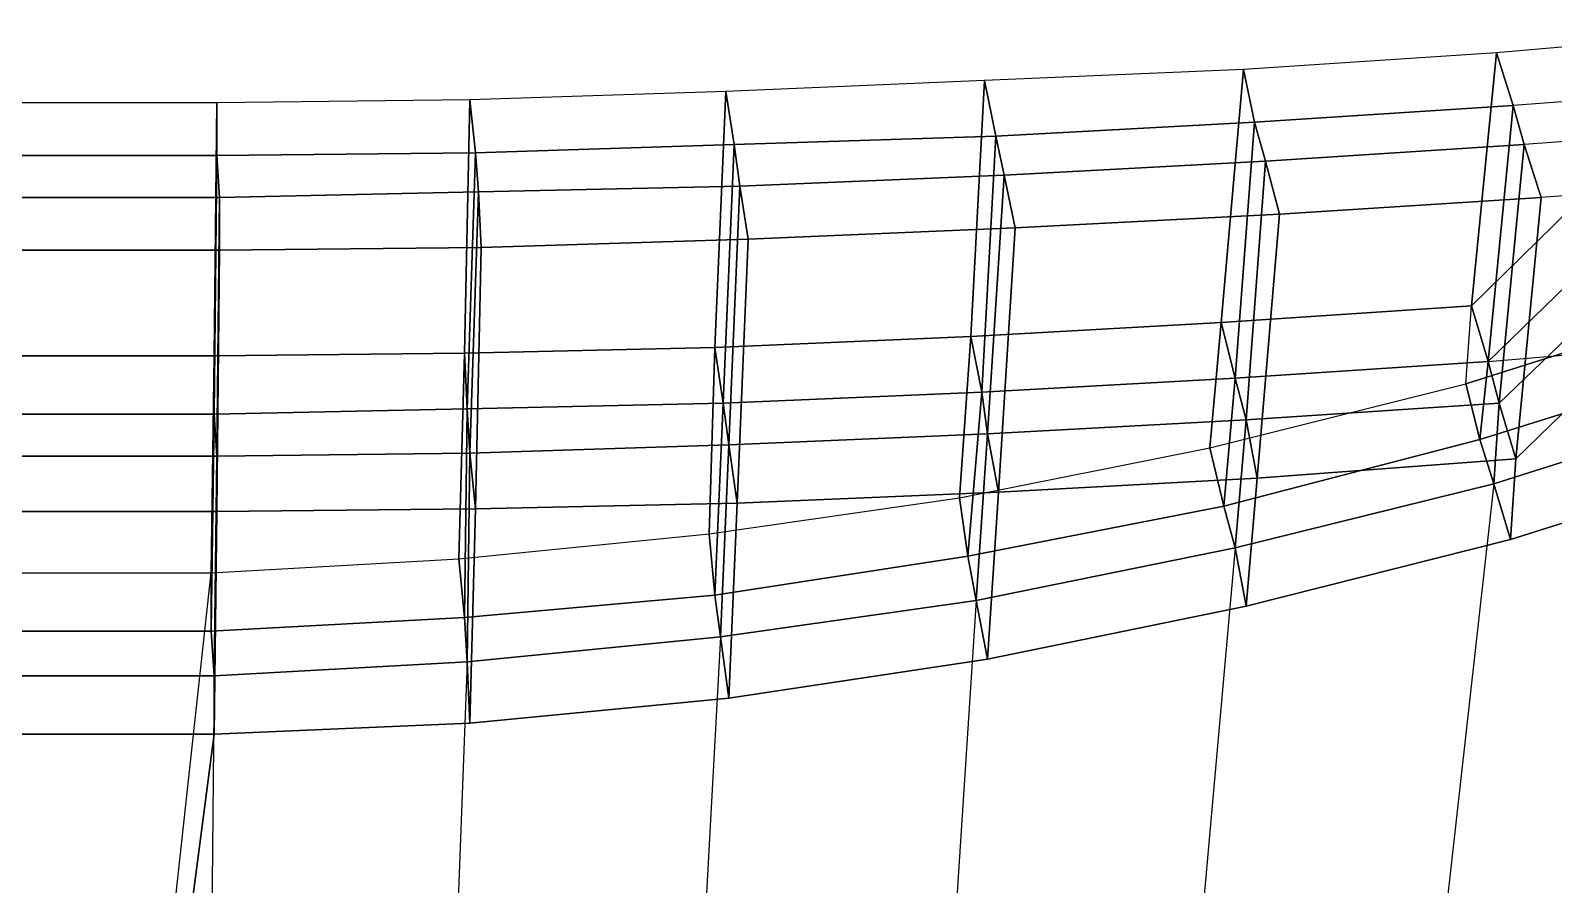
# Model space of a CAD drawing. Extents: x -24.1 to 24.1, y -24.4 to 24.4.
# Drawn here: x -0.2 to 5.28, y -19.49 to -16.42 of the extents above; entities that cross this region are included whole.
import ezdxf

# ---------------------------------------------------------------- set-up
doc = ezdxf.new("R2010")
doc.units = 0
doc.header["$MEASUREMENT"] = 0
for name, color, linetype in [('Bases - borderline', 7, 'CONTINUOUS'), ('Bases - borderline bottom', 7, 'CONTINUOUS'), ('Bases - borderline side1', 7, 'CONTINUOUS'), ('Bases - borderline side2', 7, 'CONTINUOUS'), ('Bases - borderline side3', 7, 'CONTINUOUS'), ('Bases - borderline side4', 7, 'CONTINUOUS'), ('Bases - borderline top', 7, 'CONTINUOUS'), ('Bases bottom', 7, 'CONTINUOUS'), ('Bases side1', 7, 'CONTINUOUS'), ('Bases side2', 7, 'CONTINUOUS'), ('Bases side3', 7, 'CONTINUOUS'), ('Bases side4', 7, 'CONTINUOUS'), ('Bases top', 7, 'CONTINUOUS'), ('FEA1', 7, 'CONTINUOUS'), ('FEA3', 7, 'CONTINUOUS'), ('LowerTendons', 7, 'CONTINUOUS'), ('UpperTendons', 7, 'CONTINUOUS')]:
    doc.layers.add(name, color=color, linetype=linetype)

msp = doc.modelspace()

# ---------------------------------------------------------------- linework, layer by layer
at = {"layer": 'Bases - borderline'}
for points in [[(5.99, -16.42, 59.44), (5.07, -16.5, 59.57), (4.98, -17.41, 59.07)], [(6.06, -16.62, 59.79), (5.13, -16.69, 59.92), (5.04, -17.61, 59.41)], [(6.06, -16.62, 59.79), (5.13, -16.69, 59.92), (5.04, -17.61, 59.41)], [(6.12, -16.76, 60.04), (5.17, -16.83, 60.18), (5.08, -17.76, 59.66)], [(6.12, -16.76, 60.04), (5.17, -16.83, 60.18), (5.08, -17.76, 59.66)], [(6.18, -16.95, 60.39), (5.23, -17.02, 60.53), (5.14, -17.96, 60)]]:
    msp.add_3dface(points, dxfattribs=at)
at = {"layer": 'Bases - borderline bottom'}
for points in [[(4.98, -17.41, 59.07), (5.99, -16.42, 59.44), (6.16, -17.31, 58.9), (4.96, -17.69, 58.9)], [(5.04, -17.61, 59.41), (6.06, -16.62, 59.79), (6.23, -17.51, 59.24), (5.01, -17.89, 59.24)], [(5.08, -17.76, 59.66), (6.12, -16.76, 60.04), (6.29, -17.66, 59.49), (5.06, -18.05, 59.5)], [(4.04, -17.92, 58.9), (4.96, -17.69, 58.9), (4.98, -17.41, 59.07), (4.08, -17.47, 59.17)], [(2.24, -18.23, 58.9), (3.14, -18.1, 58.9), (3.18, -17.52, 59.25), (2.26, -17.56, 59.31)], [(3.14, -18.1, 58.9), (4.04, -17.92, 58.9), (4.08, -17.47, 59.17), (3.18, -17.52, 59.25)], [(1.34, -18.32, 58.9), (2.24, -18.23, 58.9), (2.26, -17.56, 59.31), (1.36, -17.58, 59.35)], [(-0.45, -18.37, 58.9), (0.45, -18.37, 58.9), (0.46, -17.59, 59.37), (-0.46, -17.59, 59.37)], [(0.45, -18.37, 58.9), (1.34, -18.32, 58.9), (1.36, -17.58, 59.35), (0.46, -17.59, 59.37)], [(4.09, -18.13, 59.24), (5.01, -17.89, 59.24), (5.04, -17.61, 59.41), (4.13, -17.67, 59.51)], [(3.17, -18.31, 59.24), (4.09, -18.13, 59.24), (4.13, -17.67, 59.51), (3.22, -17.72, 59.59)], [(2.26, -18.45, 59.24), (3.17, -18.31, 59.24), (3.22, -17.72, 59.59), (2.29, -17.76, 59.66)], [(0.45, -18.58, 59.24), (1.36, -18.53, 59.24), (1.37, -17.78, 59.7), (0.46, -17.8, 59.72)], [(1.36, -18.53, 59.24), (2.26, -18.45, 59.24), (2.29, -17.76, 59.66), (1.37, -17.78, 59.7)], [(4.13, -18.28, 59.5), (5.06, -18.05, 59.5), (5.08, -17.76, 59.66), (4.17, -17.82, 59.77)], [(-0.45, -18.58, 59.24), (0.45, -18.58, 59.24), (0.46, -17.8, 59.72), (-0.46, -17.8, 59.72)], [(3.2, -18.47, 59.5), (4.13, -18.28, 59.5), (4.17, -17.82, 59.77), (3.24, -17.87, 59.85)], [(2.28, -18.6, 59.49), (3.2, -18.47, 59.5), (3.24, -17.87, 59.85), (2.31, -17.91, 59.91)], [(-0.46, -18.74, 59.49), (0.46, -18.74, 59.49), (0.47, -17.95, 59.98), (-0.47, -17.95, 59.98)], [(0.46, -18.74, 59.49), (1.37, -18.69, 59.49), (1.38, -17.94, 59.96), (0.47, -17.95, 59.98)], [(1.37, -18.69, 59.49), (2.28, -18.6, 59.49), (2.31, -17.91, 59.91), (1.38, -17.94, 59.96)]]:
    msp.add_3dface(points, dxfattribs=at)
at = {"layer": 'Bases - borderline side1'}
for points in [[(4.98, -17.41, 59.07), (5.99, -16.42, 59.44), (6.06, -16.62, 59.79), (5.04, -17.61, 59.41)], [(5.04, -17.61, 59.41), (6.06, -16.62, 59.79), (6.12, -16.76, 60.04), (5.08, -17.76, 59.66)], [(5.08, -17.76, 59.66), (6.12, -16.76, 60.04), (6.18, -16.95, 60.39), (5.14, -17.96, 60)], [(4.04, -17.92, 58.9), (4.96, -17.69, 58.9), (5.01, -17.89, 59.24), (4.09, -18.13, 59.24)], [(4.09, -18.13, 59.24), (5.01, -17.89, 59.24), (5.06, -18.05, 59.5), (4.13, -18.28, 59.5)], [(3.14, -18.1, 58.9), (4.04, -17.92, 58.9), (4.09, -18.13, 59.24), (3.17, -18.31, 59.24)], [(4.13, -18.28, 59.5), (5.06, -18.05, 59.5), (5.12, -18.25, 59.83), (4.17, -18.49, 59.83)], [(2.24, -18.23, 58.9), (3.14, -18.1, 58.9), (3.17, -18.31, 59.24), (2.26, -18.45, 59.24)], [(3.17, -18.31, 59.24), (4.09, -18.13, 59.24), (4.13, -18.28, 59.5), (3.2, -18.47, 59.5)], [(1.34, -18.32, 58.9), (2.24, -18.23, 58.9), (2.26, -18.45, 59.24), (1.36, -18.53, 59.24)], [(3.2, -18.47, 59.5), (4.13, -18.28, 59.5), (4.17, -18.49, 59.83), (3.24, -18.68, 59.83)], [(0.45, -18.37, 58.9), (1.34, -18.32, 58.9), (1.36, -18.53, 59.24), (0.45, -18.58, 59.24)], [(2.26, -18.45, 59.24), (3.17, -18.31, 59.24), (3.2, -18.47, 59.5), (2.28, -18.6, 59.49)], [(-0.45, -18.37, 58.9), (0.45, -18.37, 58.9), (0.45, -18.58, 59.24), (-0.45, -18.58, 59.24)], [(1.36, -18.53, 59.24), (2.26, -18.45, 59.24), (2.28, -18.6, 59.49), (1.37, -18.69, 59.49)], [(2.28, -18.6, 59.49), (3.2, -18.47, 59.5), (3.24, -18.68, 59.83), (2.31, -18.82, 59.83)], [(0.45, -18.58, 59.24), (1.36, -18.53, 59.24), (1.37, -18.69, 59.49), (0.46, -18.74, 59.49)], [(-0.45, -18.58, 59.24), (0.45, -18.58, 59.24), (0.46, -18.74, 59.49), (-0.46, -18.74, 59.49)], [(1.37, -18.69, 59.49), (2.28, -18.6, 59.49), (2.31, -18.82, 59.83), (1.38, -18.91, 59.83)], [(0.46, -18.74, 59.49), (1.37, -18.69, 59.49), (1.38, -18.91, 59.83), (0.46, -18.95, 59.83)], [(-0.46, -18.74, 59.49), (0.46, -18.74, 59.49), (0.46, -18.95, 59.83), (-0.46, -18.95, 59.83)]]:
    msp.add_3dface(points, dxfattribs=at)
at = {"layer": 'Bases - borderline side2'}
for points in [[(4.96, -17.69, 58.9), (4.98, -17.41, 59.07), (5.04, -17.61, 59.41), (5.01, -17.89, 59.24)], [(3.14, -18.1, 58.9), (3.18, -17.52, 59.25), (3.22, -17.72, 59.59), (3.17, -18.31, 59.24)], [(4.04, -17.92, 58.9), (4.08, -17.47, 59.17), (4.13, -17.67, 59.51), (4.09, -18.13, 59.24)], [(2.24, -18.23, 58.9), (2.26, -17.56, 59.31), (2.29, -17.76, 59.66), (2.26, -18.45, 59.24)], [(0.45, -18.37, 58.9), (0.46, -17.59, 59.37), (0.46, -17.8, 59.72), (0.45, -18.58, 59.24)], [(1.34, -18.32, 58.9), (1.36, -17.58, 59.35), (1.37, -17.78, 59.7), (1.36, -18.53, 59.24)], [(5.01, -17.89, 59.24), (5.04, -17.61, 59.41), (5.08, -17.76, 59.66), (5.06, -18.05, 59.5)], [(4.09, -18.13, 59.24), (4.13, -17.67, 59.51), (4.17, -17.82, 59.77), (4.13, -18.28, 59.5)], [(3.17, -18.31, 59.24), (3.22, -17.72, 59.59), (3.24, -17.87, 59.85), (3.2, -18.47, 59.5)], [(1.36, -18.53, 59.24), (1.37, -17.78, 59.7), (1.38, -17.94, 59.96), (1.37, -18.69, 59.49)], [(2.26, -18.45, 59.24), (2.29, -17.76, 59.66), (2.31, -17.91, 59.91), (2.28, -18.6, 59.49)], [(5.06, -18.05, 59.5), (5.08, -17.76, 59.66), (5.14, -17.96, 60), (5.12, -18.25, 59.83)], [(0.45, -18.58, 59.24), (0.46, -17.8, 59.72), (0.47, -17.95, 59.98), (0.46, -18.74, 59.49)], [(4.13, -18.28, 59.5), (4.17, -17.82, 59.77), (4.21, -18.03, 60.11), (4.17, -18.49, 59.83)], [(3.2, -18.47, 59.5), (3.24, -17.87, 59.85), (3.28, -18.08, 60.19), (3.24, -18.68, 59.83)], [(0.46, -18.74, 59.49), (0.47, -17.95, 59.98), (0.47, -18.15, 60.32), (0.46, -18.95, 59.83)], [(1.37, -18.69, 59.49), (1.38, -17.94, 59.96), (1.4, -18.14, 60.3), (1.38, -18.91, 59.83)], [(2.28, -18.6, 59.49), (2.31, -17.91, 59.91), (2.34, -18.12, 60.26), (2.31, -18.82, 59.83)]]:
    msp.add_3dface(points, dxfattribs=at)
at = {"layer": 'Bases - borderline side3'}
for points in [[(6.16, -17.31, 58.9), (4.96, -17.69, 58.9), (5.01, -17.89, 59.24), (6.23, -17.51, 59.24)], [(4.98, -17.41, 59.07), (4.08, -17.47, 59.17), (4.13, -17.67, 59.51), (5.04, -17.61, 59.41)], [(3.18, -17.52, 59.25), (2.26, -17.56, 59.31), (2.29, -17.76, 59.66), (3.22, -17.72, 59.59)], [(4.08, -17.47, 59.17), (3.18, -17.52, 59.25), (3.22, -17.72, 59.59), (4.13, -17.67, 59.51)], [(6.23, -17.51, 59.24), (5.01, -17.89, 59.24), (5.06, -18.05, 59.5), (6.29, -17.66, 59.49)], [(2.26, -17.56, 59.31), (1.36, -17.58, 59.35), (1.37, -17.78, 59.7), (2.29, -17.76, 59.66)], [(0.46, -17.59, 59.37), (-0.46, -17.59, 59.37), (-0.46, -17.8, 59.72), (0.46, -17.8, 59.72)], [(1.36, -17.58, 59.35), (0.46, -17.59, 59.37), (0.46, -17.8, 59.72), (1.37, -17.78, 59.7)], [(5.04, -17.61, 59.41), (4.13, -17.67, 59.51), (4.17, -17.82, 59.77), (5.08, -17.76, 59.66)], [(4.13, -17.67, 59.51), (3.22, -17.72, 59.59), (3.24, -17.87, 59.85), (4.17, -17.82, 59.77)], [(6.29, -17.66, 59.49), (5.06, -18.05, 59.5), (5.12, -18.25, 59.83), (6.36, -17.86, 59.83)], [(3.22, -17.72, 59.59), (2.29, -17.76, 59.66), (2.31, -17.91, 59.91), (3.24, -17.87, 59.85)], [(1.37, -17.78, 59.7), (0.46, -17.8, 59.72), (0.47, -17.95, 59.98), (1.38, -17.94, 59.96)], [(2.29, -17.76, 59.66), (1.37, -17.78, 59.7), (1.38, -17.94, 59.96), (2.31, -17.91, 59.91)], [(5.08, -17.76, 59.66), (4.17, -17.82, 59.77), (4.21, -18.03, 60.11), (5.14, -17.96, 60)], [(0.46, -17.8, 59.72), (-0.46, -17.8, 59.72), (-0.47, -17.95, 59.98), (0.47, -17.95, 59.98)], [(4.17, -17.82, 59.77), (3.24, -17.87, 59.85), (3.28, -18.08, 60.19), (4.21, -18.03, 60.11)], [(3.24, -17.87, 59.85), (2.31, -17.91, 59.91), (2.34, -18.12, 60.26), (3.28, -18.08, 60.19)], [(0.47, -17.95, 59.98), (-0.47, -17.95, 59.98), (-0.47, -18.15, 60.32), (0.47, -18.15, 60.32)], [(1.38, -17.94, 59.96), (0.47, -17.95, 59.98), (0.47, -18.15, 60.32), (1.4, -18.14, 60.3)], [(2.31, -17.91, 59.91), (1.38, -17.94, 59.96), (1.4, -18.14, 60.3), (2.34, -18.12, 60.26)]]:
    msp.add_3dface(points, dxfattribs=at)
at = {"layer": 'Bases - borderline side4'}
for points in [[(4.96, -17.69, 58.9), (4.98, -17.41, 59.07), (5.04, -17.61, 59.41), (5.01, -17.89, 59.24)], [(3.18, -17.52, 59.25), (3.14, -18.1, 58.9), (3.17, -18.31, 59.24), (3.22, -17.72, 59.59)], [(4.08, -17.47, 59.17), (4.04, -17.92, 58.9), (4.09, -18.13, 59.24), (4.13, -17.67, 59.51)], [(2.26, -17.56, 59.31), (2.24, -18.23, 58.9), (2.26, -18.45, 59.24), (2.29, -17.76, 59.66)], [(0.46, -17.59, 59.37), (0.45, -18.37, 58.9), (0.45, -18.58, 59.24), (0.46, -17.8, 59.72)], [(1.36, -17.58, 59.35), (1.34, -18.32, 58.9), (1.36, -18.53, 59.24), (1.37, -17.78, 59.7)], [(5.01, -17.89, 59.24), (5.04, -17.61, 59.41), (5.08, -17.76, 59.66), (5.06, -18.05, 59.5)], [(4.13, -17.67, 59.51), (4.09, -18.13, 59.24), (4.13, -18.28, 59.5), (4.17, -17.82, 59.77)], [(3.22, -17.72, 59.59), (3.17, -18.31, 59.24), (3.2, -18.47, 59.5), (3.24, -17.87, 59.85)], [(1.37, -17.78, 59.7), (1.36, -18.53, 59.24), (1.37, -18.69, 59.49), (1.38, -17.94, 59.96)], [(2.29, -17.76, 59.66), (2.26, -18.45, 59.24), (2.28, -18.6, 59.49), (2.31, -17.91, 59.91)], [(5.06, -18.05, 59.5), (5.08, -17.76, 59.66), (5.14, -17.96, 60), (5.12, -18.25, 59.83)], [(0.46, -17.8, 59.72), (0.45, -18.58, 59.24), (0.46, -18.74, 59.49), (0.47, -17.95, 59.98)], [(4.17, -17.82, 59.77), (4.13, -18.28, 59.5), (4.17, -18.49, 59.83), (4.21, -18.03, 60.11)], [(3.24, -17.87, 59.85), (3.2, -18.47, 59.5), (3.24, -18.68, 59.83), (3.28, -18.08, 60.19)], [(0.47, -17.95, 59.98), (0.46, -18.74, 59.49), (0.46, -18.95, 59.83), (0.47, -18.15, 60.32)], [(1.38, -17.94, 59.96), (1.37, -18.69, 59.49), (1.38, -18.91, 59.83), (1.4, -18.14, 60.3)], [(2.31, -17.91, 59.91), (2.28, -18.6, 59.49), (2.31, -18.82, 59.83), (2.34, -18.12, 60.26)]]:
    msp.add_3dface(points, dxfattribs=at)
at = {"layer": 'Bases - borderline top'}
for points in [[(5.04, -17.61, 59.41), (6.06, -16.62, 59.79), (6.23, -17.51, 59.24), (5.01, -17.89, 59.24)], [(5.08, -17.76, 59.66), (6.12, -16.76, 60.04), (6.29, -17.66, 59.49), (5.06, -18.05, 59.5)], [(5.14, -17.96, 60), (6.18, -16.95, 60.39), (6.36, -17.86, 59.83), (5.12, -18.25, 59.83)], [(4.09, -18.13, 59.24), (5.01, -17.89, 59.24), (5.04, -17.61, 59.41), (4.13, -17.67, 59.51)], [(3.17, -18.31, 59.24), (4.09, -18.13, 59.24), (4.13, -17.67, 59.51), (3.22, -17.72, 59.59)], [(2.26, -18.45, 59.24), (3.17, -18.31, 59.24), (3.22, -17.72, 59.59), (2.29, -17.76, 59.66)], [(0.45, -18.58, 59.24), (1.36, -18.53, 59.24), (1.37, -17.78, 59.7), (0.46, -17.8, 59.72)], [(1.36, -18.53, 59.24), (2.26, -18.45, 59.24), (2.29, -17.76, 59.66), (1.37, -17.78, 59.7)], [(4.13, -18.28, 59.5), (5.06, -18.05, 59.5), (5.08, -17.76, 59.66), (4.17, -17.82, 59.77)], [(-0.45, -18.58, 59.24), (0.45, -18.58, 59.24), (0.46, -17.8, 59.72), (-0.46, -17.8, 59.72)], [(3.2, -18.47, 59.5), (4.13, -18.28, 59.5), (4.17, -17.82, 59.77), (3.24, -17.87, 59.85)], [(2.28, -18.6, 59.49), (3.2, -18.47, 59.5), (3.24, -17.87, 59.85), (2.31, -17.91, 59.91)], [(-0.46, -18.74, 59.49), (0.46, -18.74, 59.49), (0.47, -17.95, 59.98), (-0.47, -17.95, 59.98)], [(0.46, -18.74, 59.49), (1.37, -18.69, 59.49), (1.38, -17.94, 59.96), (0.47, -17.95, 59.98)], [(1.37, -18.69, 59.49), (2.28, -18.6, 59.49), (2.31, -17.91, 59.91), (1.38, -17.94, 59.96)], [(4.17, -18.49, 59.83), (5.12, -18.25, 59.83), (5.14, -17.96, 60), (4.21, -18.03, 60.11)], [(3.24, -18.68, 59.83), (4.17, -18.49, 59.83), (4.21, -18.03, 60.11), (3.28, -18.08, 60.19)], [(1.38, -18.91, 59.83), (2.31, -18.82, 59.83), (2.34, -18.12, 60.26), (1.4, -18.14, 60.3)], [(2.31, -18.82, 59.83), (3.24, -18.68, 59.83), (3.28, -18.08, 60.19), (2.34, -18.12, 60.26)], [(-0.46, -18.95, 59.83), (0.46, -18.95, 59.83), (0.47, -18.15, 60.32), (-0.47, -18.15, 60.32)], [(0.46, -18.95, 59.83), (1.38, -18.91, 59.83), (1.4, -18.14, 60.3), (0.47, -18.15, 60.32)]]:
    msp.add_3dface(points, dxfattribs=at)
at = {"layer": 'Bases bottom'}
for points in [[(4.08, -17.47, 59.17), (4.98, -17.41, 59.07), (5.07, -16.5, 59.57), (4.16, -16.56, 59.68)], [(3.18, -17.52, 59.25), (4.08, -17.47, 59.17), (4.16, -16.56, 59.68), (3.23, -16.6, 59.77)], [(1.36, -17.58, 59.35), (2.26, -17.56, 59.31), (2.3, -16.64, 59.83), (1.38, -16.67, 59.88)], [(2.26, -17.56, 59.31), (3.18, -17.52, 59.25), (3.23, -16.6, 59.77), (2.3, -16.64, 59.83)], [(-0.46, -17.59, 59.37), (0.46, -17.59, 59.37), (0.47, -16.68, 59.9), (-0.47, -16.68, 59.9)], [(0.46, -17.59, 59.37), (1.36, -17.58, 59.35), (1.38, -16.67, 59.88), (0.47, -16.68, 59.9)], [(4.13, -17.67, 59.51), (5.04, -17.61, 59.41), (5.13, -16.69, 59.92), (4.2, -16.75, 60.03)], [(3.22, -17.72, 59.59), (4.13, -17.67, 59.51), (4.2, -16.75, 60.03), (3.27, -16.8, 60.12)], [(2.29, -17.76, 59.66), (3.22, -17.72, 59.59), (3.27, -16.8, 60.12), (2.33, -16.83, 60.18)], [(0.46, -17.8, 59.72), (1.37, -17.78, 59.7), (1.4, -16.86, 60.23), (0.47, -16.87, 60.25)], [(1.37, -17.78, 59.7), (2.29, -17.76, 59.66), (2.33, -16.83, 60.18), (1.4, -16.86, 60.23)], [(4.17, -17.82, 59.77), (5.08, -17.76, 59.66), (5.17, -16.83, 60.18), (4.24, -16.89, 60.29)], [(-0.46, -17.8, 59.72), (0.46, -17.8, 59.72), (0.47, -16.87, 60.25), (-0.47, -16.87, 60.25)], [(3.24, -17.87, 59.85), (4.17, -17.82, 59.77), (4.24, -16.89, 60.29), (3.3, -16.94, 60.38)], [(2.31, -17.91, 59.91), (3.24, -17.87, 59.85), (3.3, -16.94, 60.38), (2.35, -16.98, 60.44)], [(-0.47, -17.95, 59.98), (0.47, -17.95, 59.98), (0.48, -17.02, 60.51), (-0.48, -17.02, 60.51)], [(0.47, -17.95, 59.98), (1.38, -17.94, 59.96), (1.41, -17, 60.49), (0.48, -17.02, 60.51)], [(1.38, -17.94, 59.96), (2.31, -17.91, 59.91), (2.35, -16.98, 60.44), (1.41, -17, 60.49)]]:
    msp.add_3dface(points, dxfattribs=at)
at = {"layer": 'Bases side1'}
for points in [[(4.08, -17.47, 59.17), (4.98, -17.41, 59.07), (5.04, -17.61, 59.41), (4.13, -17.67, 59.51)], [(2.26, -17.56, 59.31), (3.18, -17.52, 59.25), (3.22, -17.72, 59.59), (2.29, -17.76, 59.66)], [(3.18, -17.52, 59.25), (4.08, -17.47, 59.17), (4.13, -17.67, 59.51), (3.22, -17.72, 59.59)], [(1.36, -17.58, 59.35), (2.26, -17.56, 59.31), (2.29, -17.76, 59.66), (1.37, -17.78, 59.7)], [(-0.46, -17.59, 59.37), (0.46, -17.59, 59.37), (0.46, -17.8, 59.72), (-0.46, -17.8, 59.72)], [(0.46, -17.59, 59.37), (1.36, -17.58, 59.35), (1.37, -17.78, 59.7), (0.46, -17.8, 59.72)], [(4.13, -17.67, 59.51), (5.04, -17.61, 59.41), (5.08, -17.76, 59.66), (4.17, -17.82, 59.77)], [(3.22, -17.72, 59.59), (4.13, -17.67, 59.51), (4.17, -17.82, 59.77), (3.24, -17.87, 59.85)], [(2.29, -17.76, 59.66), (3.22, -17.72, 59.59), (3.24, -17.87, 59.85), (2.31, -17.91, 59.91)], [(0.46, -17.8, 59.72), (1.37, -17.78, 59.7), (1.38, -17.94, 59.96), (0.47, -17.95, 59.98)], [(1.37, -17.78, 59.7), (2.29, -17.76, 59.66), (2.31, -17.91, 59.91), (1.38, -17.94, 59.96)], [(4.17, -17.82, 59.77), (5.08, -17.76, 59.66), (5.14, -17.96, 60), (4.21, -18.03, 60.11)], [(-0.46, -17.8, 59.72), (0.46, -17.8, 59.72), (0.47, -17.95, 59.98), (-0.47, -17.95, 59.98)], [(3.24, -17.87, 59.85), (4.17, -17.82, 59.77), (4.21, -18.03, 60.11), (3.28, -18.08, 60.19)], [(2.31, -17.91, 59.91), (3.24, -17.87, 59.85), (3.28, -18.08, 60.19), (2.34, -18.12, 60.26)], [(-0.47, -17.95, 59.98), (0.47, -17.95, 59.98), (0.47, -18.15, 60.32), (-0.47, -18.15, 60.32)], [(0.47, -17.95, 59.98), (1.38, -17.94, 59.96), (1.4, -18.14, 60.3), (0.47, -18.15, 60.32)], [(1.38, -17.94, 59.96), (2.31, -17.91, 59.91), (2.34, -18.12, 60.26), (1.4, -18.14, 60.3)]]:
    msp.add_3dface(points, dxfattribs=at)
at = {"layer": 'Bases side2'}
for points in [[(4.98, -17.41, 59.07), (5.07, -16.5, 59.57), (5.13, -16.69, 59.92), (5.04, -17.61, 59.41)], [(4.08, -17.47, 59.17), (4.16, -16.56, 59.68), (4.2, -16.75, 60.03), (4.13, -17.67, 59.51)], [(2.26, -17.56, 59.31), (2.3, -16.64, 59.83), (2.33, -16.83, 60.18), (2.29, -17.76, 59.66)], [(3.18, -17.52, 59.25), (3.23, -16.6, 59.77), (3.27, -16.8, 60.12), (3.22, -17.72, 59.59)], [(0.46, -17.59, 59.37), (0.47, -16.68, 59.9), (0.47, -16.87, 60.25), (0.46, -17.8, 59.72)], [(1.36, -17.58, 59.35), (1.38, -16.67, 59.88), (1.4, -16.86, 60.23), (1.37, -17.78, 59.7)], [(5.04, -17.61, 59.41), (5.13, -16.69, 59.92), (5.17, -16.83, 60.18), (5.08, -17.76, 59.66)], [(4.13, -17.67, 59.51), (4.2, -16.75, 60.03), (4.24, -16.89, 60.29), (4.17, -17.82, 59.77)], [(3.22, -17.72, 59.59), (3.27, -16.8, 60.12), (3.3, -16.94, 60.38), (3.24, -17.87, 59.85)], [(1.37, -17.78, 59.7), (1.4, -16.86, 60.23), (1.41, -17, 60.49), (1.38, -17.94, 59.96)], [(2.29, -17.76, 59.66), (2.33, -16.83, 60.18), (2.35, -16.98, 60.44), (2.31, -17.91, 59.91)], [(5.08, -17.76, 59.66), (5.17, -16.83, 60.18), (5.23, -17.02, 60.53), (5.14, -17.96, 60)], [(0.46, -17.8, 59.72), (0.47, -16.87, 60.25), (0.48, -17.02, 60.51), (0.47, -17.95, 59.98)], [(4.17, -17.82, 59.77), (4.24, -16.89, 60.29), (4.29, -17.08, 60.64), (4.21, -18.03, 60.11)], [(3.24, -17.87, 59.85), (3.3, -16.94, 60.38), (3.34, -17.13, 60.73), (3.28, -18.08, 60.19)], [(0.47, -17.95, 59.98), (0.48, -17.02, 60.51), (0.48, -17.21, 60.86), (0.47, -18.15, 60.32)], [(1.38, -17.94, 59.96), (1.41, -17, 60.49), (1.42, -17.2, 60.84), (1.4, -18.14, 60.3)], [(2.31, -17.91, 59.91), (2.35, -16.98, 60.44), (2.38, -17.17, 60.79), (2.34, -18.12, 60.26)]]:
    msp.add_3dface(points, dxfattribs=at)
at = {"layer": 'Bases side3'}
for points in [[(5.07, -16.5, 59.57), (4.16, -16.56, 59.68), (4.2, -16.75, 60.03), (5.13, -16.69, 59.92)], [(4.16, -16.56, 59.68), (3.23, -16.6, 59.77), (3.27, -16.8, 60.12), (4.2, -16.75, 60.03)], [(2.3, -16.64, 59.83), (1.38, -16.67, 59.88), (1.4, -16.86, 60.23), (2.33, -16.83, 60.18)], [(3.23, -16.6, 59.77), (2.3, -16.64, 59.83), (2.33, -16.83, 60.18), (3.27, -16.8, 60.12)], [(0.47, -16.68, 59.9), (-0.47, -16.68, 59.9), (-0.47, -16.87, 60.25), (0.47, -16.87, 60.25)], [(1.38, -16.67, 59.88), (0.47, -16.68, 59.9), (0.47, -16.87, 60.25), (1.4, -16.86, 60.23)], [(5.13, -16.69, 59.92), (4.2, -16.75, 60.03), (4.24, -16.89, 60.29), (5.17, -16.83, 60.18)], [(4.2, -16.75, 60.03), (3.27, -16.8, 60.12), (3.3, -16.94, 60.38), (4.24, -16.89, 60.29)], [(3.27, -16.8, 60.12), (2.33, -16.83, 60.18), (2.35, -16.98, 60.44), (3.3, -16.94, 60.38)], [(1.4, -16.86, 60.23), (0.47, -16.87, 60.25), (0.48, -17.02, 60.51), (1.41, -17, 60.49)], [(2.33, -16.83, 60.18), (1.4, -16.86, 60.23), (1.41, -17, 60.49), (2.35, -16.98, 60.44)], [(5.17, -16.83, 60.18), (4.24, -16.89, 60.29), (4.29, -17.08, 60.64), (5.23, -17.02, 60.53)], [(0.47, -16.87, 60.25), (-0.47, -16.87, 60.25), (-0.48, -17.02, 60.51), (0.48, -17.02, 60.51)], [(4.24, -16.89, 60.29), (3.3, -16.94, 60.38), (3.34, -17.13, 60.73), (4.29, -17.08, 60.64)], [(3.3, -16.94, 60.38), (2.35, -16.98, 60.44), (2.38, -17.17, 60.79), (3.34, -17.13, 60.73)], [(0.48, -17.02, 60.51), (-0.48, -17.02, 60.51), (-0.48, -17.21, 60.86), (0.48, -17.21, 60.86)], [(1.41, -17, 60.49), (0.48, -17.02, 60.51), (0.48, -17.21, 60.86), (1.42, -17.2, 60.84)], [(2.35, -16.98, 60.44), (1.41, -17, 60.49), (1.42, -17.2, 60.84), (2.38, -17.17, 60.79)]]:
    msp.add_3dface(points, dxfattribs=at)
at = {"layer": 'Bases side4'}
for points in [[(4.16, -16.56, 59.68), (4.08, -17.47, 59.17), (4.13, -17.67, 59.51), (4.2, -16.75, 60.03)], [(2.3, -16.64, 59.83), (2.26, -17.56, 59.31), (2.29, -17.76, 59.66), (2.33, -16.83, 60.18)], [(3.23, -16.6, 59.77), (3.18, -17.52, 59.25), (3.22, -17.72, 59.59), (3.27, -16.8, 60.12)], [(0.47, -16.68, 59.9), (0.46, -17.59, 59.37), (0.46, -17.8, 59.72), (0.47, -16.87, 60.25)], [(1.38, -16.67, 59.88), (1.36, -17.58, 59.35), (1.37, -17.78, 59.7), (1.4, -16.86, 60.23)], [(4.2, -16.75, 60.03), (4.13, -17.67, 59.51), (4.17, -17.82, 59.77), (4.24, -16.89, 60.29)], [(3.27, -16.8, 60.12), (3.22, -17.72, 59.59), (3.24, -17.87, 59.85), (3.3, -16.94, 60.38)], [(1.4, -16.86, 60.23), (1.37, -17.78, 59.7), (1.38, -17.94, 59.96), (1.41, -17, 60.49)], [(2.33, -16.83, 60.18), (2.29, -17.76, 59.66), (2.31, -17.91, 59.91), (2.35, -16.98, 60.44)], [(0.47, -16.87, 60.25), (0.46, -17.8, 59.72), (0.47, -17.95, 59.98), (0.48, -17.02, 60.51)], [(4.24, -16.89, 60.29), (4.17, -17.82, 59.77), (4.21, -18.03, 60.11), (4.29, -17.08, 60.64)], [(3.3, -16.94, 60.38), (3.24, -17.87, 59.85), (3.28, -18.08, 60.19), (3.34, -17.13, 60.73)], [(0.48, -17.02, 60.51), (0.47, -17.95, 59.98), (0.47, -18.15, 60.32), (0.48, -17.21, 60.86)], [(1.41, -17, 60.49), (1.38, -17.94, 59.96), (1.4, -18.14, 60.3), (1.42, -17.2, 60.84)], [(2.35, -16.98, 60.44), (2.31, -17.91, 59.91), (2.34, -18.12, 60.26), (2.38, -17.17, 60.79)]]:
    msp.add_3dface(points, dxfattribs=at)
at = {"layer": 'Bases top'}
for points in [[(4.13, -17.67, 59.51), (5.04, -17.61, 59.41), (5.13, -16.69, 59.92), (4.2, -16.75, 60.03)], [(3.22, -17.72, 59.59), (4.13, -17.67, 59.51), (4.2, -16.75, 60.03), (3.27, -16.8, 60.12)], [(2.29, -17.76, 59.66), (3.22, -17.72, 59.59), (3.27, -16.8, 60.12), (2.33, -16.83, 60.18)], [(0.46, -17.8, 59.72), (1.37, -17.78, 59.7), (1.4, -16.86, 60.23), (0.47, -16.87, 60.25)], [(1.37, -17.78, 59.7), (2.29, -17.76, 59.66), (2.33, -16.83, 60.18), (1.4, -16.86, 60.23)], [(4.17, -17.82, 59.77), (5.08, -17.76, 59.66), (5.17, -16.83, 60.18), (4.24, -16.89, 60.29)], [(-0.46, -17.8, 59.72), (0.46, -17.8, 59.72), (0.47, -16.87, 60.25), (-0.47, -16.87, 60.25)], [(3.24, -17.87, 59.85), (4.17, -17.82, 59.77), (4.24, -16.89, 60.29), (3.3, -16.94, 60.38)], [(2.31, -17.91, 59.91), (3.24, -17.87, 59.85), (3.3, -16.94, 60.38), (2.35, -16.98, 60.44)], [(-0.47, -17.95, 59.98), (0.47, -17.95, 59.98), (0.48, -17.02, 60.51), (-0.48, -17.02, 60.51)], [(0.47, -17.95, 59.98), (1.38, -17.94, 59.96), (1.41, -17, 60.49), (0.48, -17.02, 60.51)], [(1.38, -17.94, 59.96), (2.31, -17.91, 59.91), (2.35, -16.98, 60.44), (1.41, -17, 60.49)], [(4.21, -18.03, 60.11), (5.14, -17.96, 60), (5.23, -17.02, 60.53), (4.29, -17.08, 60.64)], [(3.28, -18.08, 60.19), (4.21, -18.03, 60.11), (4.29, -17.08, 60.64), (3.34, -17.13, 60.73)], [(2.34, -18.12, 60.26), (3.28, -18.08, 60.19), (3.34, -17.13, 60.73), (2.38, -17.17, 60.79)], [(1.4, -18.14, 60.3), (2.34, -18.12, 60.26), (2.38, -17.17, 60.79), (1.42, -17.2, 60.84)], [(-0.47, -18.15, 60.32), (0.47, -18.15, 60.32), (0.48, -17.21, 60.86), (-0.48, -17.21, 60.86)], [(0.47, -18.15, 60.32), (1.4, -18.14, 60.3), (1.42, -17.2, 60.84), (0.48, -17.21, 60.86)]]:
    msp.add_3dface(points, dxfattribs=at)
at = {"layer": 'FEA1'}
for p, q in [((4.96, -17.69, 58.9), (6.16, -17.31, 58.9)), ((4.04, -17.92, 58.9), (4.96, -17.69, 58.9)), ((5.12, -18.25, 59.83), (6.36, -17.86, 59.83)), ((3.14, -18.1, 58.9), (4.04, -17.92, 58.9)), ((2.24, -18.23, 58.9), (3.14, -18.1, 58.9)), ((1.34, -18.32, 58.9), (2.24, -18.23, 58.9)), ((4.17, -18.49, 59.83), (5.12, -18.25, 59.83)), ((0.45, -18.37, 58.9), (1.34, -18.32, 58.9)), ((0, -22.48, 54.58), (0.45, -18.37, 58.9)), ((0.45, -18.37, 58.9), (0.45, -18.58, 59.24)), ((3.24, -18.68, 59.83), (4.17, -18.49, 59.83)), ((0.45, -18.58, 59.24), (0.46, -18.74, 59.49)), ((2.31, -18.82, 59.83), (3.24, -18.68, 59.83)), ((0.46, -18.74, 59.49), (0.46, -18.95, 59.83)), ((1.38, -18.91, 59.83), (2.31, -18.82, 59.83)), ((0.46, -18.95, 59.83), (1.38, -18.91, 59.83)), ((0.46, -18.95, 59.83), (0, -22.48, 58.95))]:
    msp.add_line(p, q, dxfattribs=at)
for points in [[(6.16, -17.31, 58.9), (4.96, -17.69, 58.9), (5.01, -17.89, 59.24), (6.23, -17.51, 59.24)], [(6.23, -17.51, 59.24), (5.01, -17.89, 59.24), (5.06, -18.05, 59.5), (6.29, -17.66, 59.49)], [(6.29, -17.66, 59.49), (5.06, -18.05, 59.5), (5.12, -18.25, 59.83), (6.36, -17.86, 59.83)], [(4.04, -17.92, 58.9), (4.96, -17.69, 58.9), (5.01, -17.89, 59.24), (4.09, -18.13, 59.24)], [(4.09, -18.13, 59.24), (5.01, -17.89, 59.24), (5.06, -18.05, 59.5), (4.13, -18.28, 59.5)], [(3.14, -18.1, 58.9), (4.04, -17.92, 58.9), (4.09, -18.13, 59.24), (3.17, -18.31, 59.24)], [(4.13, -18.28, 59.5), (5.06, -18.05, 59.5), (5.12, -18.25, 59.83), (4.17, -18.49, 59.83)], [(2.24, -18.23, 58.9), (3.14, -18.1, 58.9), (3.17, -18.31, 59.24), (2.26, -18.45, 59.24)], [(3.17, -18.31, 59.24), (4.09, -18.13, 59.24), (4.13, -18.28, 59.5), (3.2, -18.47, 59.5)], [(1.34, -18.32, 58.9), (2.24, -18.23, 58.9), (2.26, -18.45, 59.24), (1.36, -18.53, 59.24)], [(3.2, -18.47, 59.5), (4.13, -18.28, 59.5), (4.17, -18.49, 59.83), (3.24, -18.68, 59.83)], [(0.45, -18.37, 58.9), (1.34, -18.32, 58.9), (1.36, -18.53, 59.24), (0.45, -18.58, 59.24)], [(2.26, -18.45, 59.24), (3.17, -18.31, 59.24), (3.2, -18.47, 59.5), (2.28, -18.6, 59.49)], [(1.36, -18.53, 59.24), (2.26, -18.45, 59.24), (2.28, -18.6, 59.49), (1.37, -18.69, 59.49)], [(2.28, -18.6, 59.49), (3.2, -18.47, 59.5), (3.24, -18.68, 59.83), (2.31, -18.82, 59.83)], [(0.45, -18.58, 59.24), (1.36, -18.53, 59.24), (1.37, -18.69, 59.49), (0.46, -18.74, 59.49)], [(1.37, -18.69, 59.49), (2.28, -18.6, 59.49), (2.31, -18.82, 59.83), (1.38, -18.91, 59.83)], [(0.46, -18.74, 59.49), (1.37, -18.69, 59.49), (1.38, -18.91, 59.83), (0.46, -18.95, 59.83)]]:
    msp.add_3dface(points, dxfattribs=at)
at = {"layer": 'FEA3'}
for p, q in [((-0.45, -18.37, 58.9), (0.45, -18.37, 58.9)), ((0.45, -18.58, 59.24), (0.45, -18.37, 58.9)), ((0.46, -18.74, 59.49), (0.45, -18.58, 59.24)), ((0.46, -18.95, 59.83), (0.46, -18.74, 59.49)), ((-0.46, -18.95, 59.83), (0.46, -18.95, 59.83)), ((0.46, -18.95, 59.83), (0, -22.48, 58.95)), ((0, -22.48, 58.95), (0.46, -18.95, 59.83))]:
    msp.add_line(p, q, dxfattribs=at)
for points in [[(-0.45, -18.37, 58.9), (0.45, -18.37, 58.9), (0.45, -18.58, 59.24), (-0.45, -18.58, 59.24)], [(-0.45, -18.58, 59.24), (0.45, -18.58, 59.24), (0.46, -18.74, 59.49), (-0.46, -18.74, 59.49)], [(-0.46, -18.74, 59.49), (0.46, -18.74, 59.49), (0.46, -18.95, 59.83), (-0.46, -18.95, 59.83)]]:
    msp.add_3dface(points, dxfattribs=at)
at = {"layer": 'LowerTendons'}
for p, q in [((5.04, -17.61, 59.41), (6.23, -17.51, 59.24)), ((4.13, -17.67, 59.51), (5.04, -17.61, 59.41)), ((3.22, -17.72, 59.59), (4.13, -17.67, 59.51)), ((2.29, -17.76, 59.66), (3.22, -17.72, 59.59)), ((0.46, -17.8, 59.72), (1.37, -17.78, 59.7)), ((1.37, -17.78, 59.7), (2.29, -17.76, 59.66)), ((-0.46, -17.8, 59.72), (0.46, -17.8, 59.72))]:
    msp.add_line(p, q, dxfattribs=at)
at = {"layer": 'UpperTendons'}
for p, q in [((5.17, -16.83, 60.18), (5.08, -17.76, 59.66)), ((4.24, -16.89, 60.29), (4.17, -17.82, 59.77)), ((3.3, -16.94, 60.38), (3.24, -17.87, 59.85)), ((0.48, -17.02, 60.51), (0.47, -17.95, 59.98)), ((1.41, -17, 60.49), (1.38, -17.94, 59.96)), ((2.35, -16.98, 60.44), (2.31, -17.91, 59.91)), ((5.08, -17.76, 59.66), (5.06, -18.05, 59.5)), ((4.17, -17.82, 59.77), (4.13, -18.28, 59.5)), ((3.24, -17.87, 59.85), (3.2, -18.47, 59.5)), ((0.47, -17.95, 59.98), (0.46, -18.74, 59.49)), ((1.38, -17.94, 59.96), (1.37, -18.69, 59.49)), ((2.31, -17.91, 59.91), (2.28, -18.6, 59.49)), ((5.06, -18.05, 59.5), (4.89, -19.57, 58.55)), ((4.13, -18.28, 59.5), (4.01, -19.63, 58.64)), ((3.2, -18.47, 59.5), (3.12, -19.68, 58.72)), ((2.28, -18.6, 59.49), (2.22, -19.72, 58.77)), ((1.37, -18.69, 59.49), (1.33, -19.74, 58.81)), ((0.46, -18.74, 59.49), (0.45, -19.76, 58.83))]:
    msp.add_line(p, q, dxfattribs=at)

doc.saveas('drawing.dxf')
